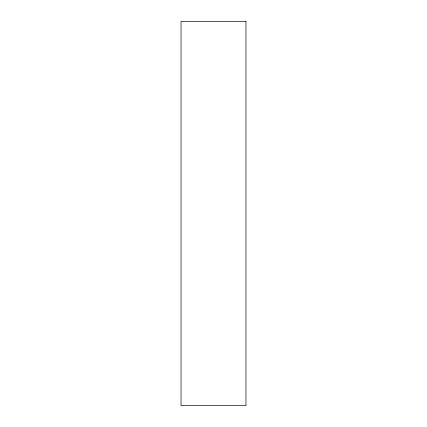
<?xml version="1.0" encoding="UTF-8"?>
<svg xmlns="http://www.w3.org/2000/svg" width="427" height="427" viewBox="0 0 427 427"><rect width="100%" height="100%" fill="white"/><g stroke="black" fill="none" stroke-linecap="round" stroke-linejoin="round"><path stroke-width="0.64" d="M245.963 21.35L181.037 21.35L181.037 405.65L245.963 405.65L245.963 21.35"/></g></svg>
